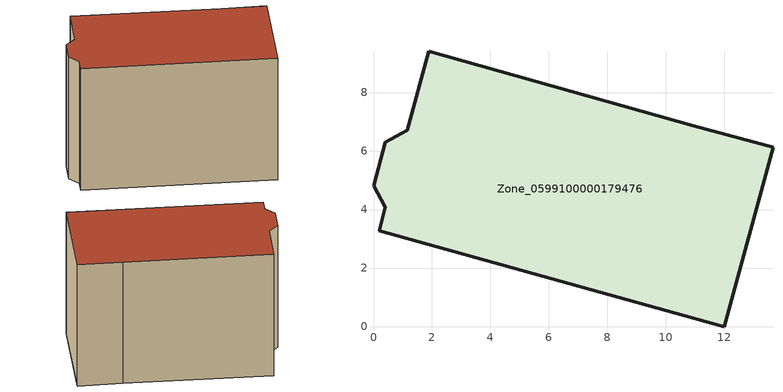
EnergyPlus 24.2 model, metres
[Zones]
Zone_0599100000179476
 floor ground (C_G): 0.41,6.3 1.15,6.72 1.89,9.41 10.94,6.87 13.66,6.13 12,0 0.19,3.28 0.41,4.09 0,4.82 z0
 wall outside (C_F): 0.19,3.28 12,0 13.66,6.13 10.94,6.87 1.89,9.41 1.15,6.72 0.41,6.3 0,4.82 0.41,4.09 0.19,3.28 z0:8.74
 roof outside (C_R): 0.41,6.3 0,4.82 0.41,4.09 0.19,3.28 12,0 13.66,6.13 10.94,6.87 1.89,9.41 1.15,6.72 z8.74
[BUILDING]
Pand.0599100000179476: North Axis=0; Terrain=City; Loads Convergence Tolerance Value=0.04; Temperature Convergence Tolerance Value=0.4; Solar Distribution=FullExterior; Maximum Number of Warmup Days=25; Minimum Number of Warmup Days=1
[Site:Location]
Rotterdam.The.Hague.AP_ZH_NLD Design_Conditions: Latitude=51.96; Longitude=4.45; Time Zone=1; Elevation=-4.5
[SITE:GROUNDTEMPERATURE:BUILDINGSURFACE]
18, 18, 18, 18, 18, 18, 18, 18, 18, 18, 18, 18
[MATERIAL] Thermal Absorptance=0.9; Solar Absorptance=0.7; Visible Absorptance=0.7
Name | Roughness | Thickness | Conductivity | Density | Specific Heat
G.TI.1946 | MediumSmooth | 0.15 | 1 | 540 | 1210
F.TI.1946 | Rough | 0.3 | 0.857143 | 1920 | 840
R.TI.1946 | MediumRough | 0.2 | 0.1 | 1500 | 1000
[CONSTRUCTION]
C_G: G.TI.1946
C_F: F.TI.1946
C_R: R.TI.1946
[ZONE]
Zone_0599100000179476: Type=1; Multiplier=1; Ceiling Height=Autocalculate; Volume=Autocalculate; Floor Area=autocalculate; Part of Total Floor Area=Yes
[ZONEINFILTRATION:DESIGNFLOWRATE]
Infil_Zone_0599100000179476: Zone or ZoneList or Space or SpaceList=Zone_0599100000179476; Schedule=AlwaysOn; Design Flow Rate Calculation Method=Flow/Area; Flow Rate per Floor Area=0.003; Constant Term Coefficient=1; Temperature Term Coefficient=0; Velocity Term Coefficient=0; Velocity Squared Term Coefficient=0
[HVACTEMPLATE:ZONE:IDEALLOADSAIRSYSTEM]
Zone_0599100000179476: Maximum Heating Supply Air Temperature=50; Minimum Cooling Supply Air Temperature=13; Maximum Heating Supply Air Humidity Ratio=0.0156; Minimum Cooling Supply Air Humidity Ratio=0.0077; Heating Limit=NoLimit; Cooling Limit=NoLimit; Dehumidification Control Type=ConstantSensibleHeatRatio; Cooling Sensible Heat Ratio=0.7; Dehumidification Setpoint=60; Humidification Control Type=None; Humidification Setpoint=30; Outdoor Air Method=None; Outdoor Air Flow Rate per Person=0.00944; Outdoor Air Flow Rate per Zone Floor Area=0; Outdoor Air Flow Rate per Zone=0; Demand Controlled Ventilation Type=None; Outdoor Air Economizer Type=NoEconomizer; Heat Recovery Type=None; Sensible Heat Recovery Effectiveness=0.7; Latent Heat Recovery Effectiveness=0.65
[ZONECONTROL:THERMOSTAT]
ThermostatControl_Zone_0599100000179476: Zone or ZoneList=Zone_0599100000179476; Control Type Schedule=DualSetpointControlType; Control 1=Thermostat_Zone_0599100000179476; Temperature Difference Between Cutout And Setpoint=0
[THERMOSTATSETPOINT:DUALSETPOINT]
Thermostat_Zone_0599100000179476: Heating Setpoint Temperature Schedule=HeatingSetpoint_Zone_0599100000179476; Cooling Setpoint Temperature Schedule=CoolingSetpoint_Zone_0599100000179476
[SCHEDULE:COMPACT]
HeatingSetpoint_Zone_0599100000179476: Through: 12/31, For: AllDays, Until: 24:00, 21
CoolingSetpoint_Zone_0599100000179476: Through: 12/31, For: AllDays, Until: 24:00, 24
DualSetpointControlType: Through: 12/31, For: AllDays, Until: 24:00, 4
AlwaysOn: Through: 12/31, For: AllDays, Until: 24:00, 1
